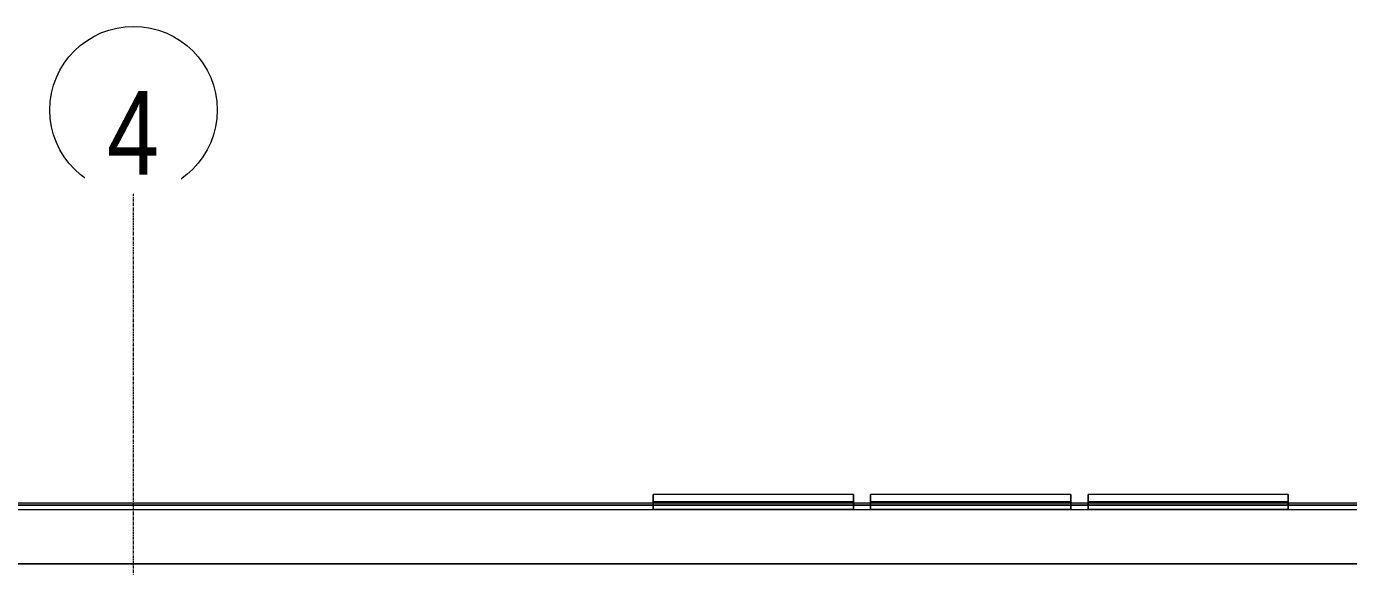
# Model space of a CAD drawing. Header units: millimetres. Extents: x -21807 to 26525, y -2564 to 60640.
# Drawn here: x 2709 to 8789, y 58154 to 60640 of the extents above; entities that cross this region are included whole.
import ezdxf

# ---------------------------------------------------------------- set-up
doc = ezdxf.new("R2010")
doc.units = ezdxf.units.MM
doc.linetypes.add('Grid Line', pattern=[22.225, 12.7, -3.175, 3.175, -3.175])
doc.layers.add('A-FLOR', color=7, linetype='Continuous', lineweight=9, true_color=0x007f00)
doc.layers.add('A-GLAZ', color=7, linetype='Continuous', lineweight=9, true_color=0x00007f)
for name, color, linetype, lineweight in [('A-WALL', 7, 'Continuous', 9), ('A-WALL-PATT', 7, 'Continuous', 9), ('S-GRID', 7, 'Continuous', 9), ('S-GRID-IDEN', 7, 'Continuous', 9)]:
    doc.layers.add(name, color=color, linetype=linetype, lineweight=lineweight)
doc.styles.add('Arial', font='arial.ttf', dxfattribs={"width": 0.8, "height": 385})

# ---------------------------------------------------------------- blocks, each defined once
blk = doc.blocks.new('M_Window-Louvers - 1000x1000mm-1207723-MẶT BẰNG PHÂN VÙNG ÁP SUẤT')
at = {"layer": 'A-GLAZ', "color": 254, "lineweight": 13, "true_color": 0xe0e0ef}
for p, q in [((-460.5, 8.65), (-460.5, -26.275)), ((-460.5, 8.65), (460.5, 8.65)), ((-460.5, -26.275), (-460.5, 8.65)), ((460.5, 8.65), (-460.5, 8.65)), ((460.5, -26.275), (460.5, 8.65)), ((460.5, 8.65), (460.5, -26.275)), ((-460.5, -26.275), (-460.5, -61.2)), ((-460.5, -26.275), (460.5, -26.275)), ((-460.5, -61.2), (-460.5, -26.275)), ((-460.5, -26.275), (460.5, -26.275)), ((460.5, -61.2), (460.5, -26.275)), ((460.5, -26.275), (460.5, -61.2)), ((-460.5, -61.2), (460.5, -61.2)), ((-460.5, -61.2), (460.5, -61.2))]:
    blk.add_line(p, q, dxfattribs=at)
at = {"layer": 'A-GLAZ', "color": 254, "lineweight": 13, "true_color": 0xcccce5}
for p, q in [((-460.5, -26.275), (-460.5, 8.65)), ((460.5, 8.65), (-460.5, 8.65)), ((-460.5, 8.65), (-460.5, -26.275)), ((-460.5, 8.65), (460.5, 8.65)), ((460.5, 8.65), (460.5, -26.275)), ((460.5, -26.275), (460.5, 8.65)), ((-460.5, -61.2), (-460.5, -26.275)), ((-460.5, -26.275), (-460.5, -61.2)), ((460.5, -26.275), (460.5, -61.2)), ((460.5, -61.2), (460.5, -26.275)), ((-460.5, -61.2), (460.5, -61.2)), ((-460.5, -61.2), (460.5, -61.2))]:
    blk.add_line(p, q, dxfattribs=at)
at = {"layer": 'A-GLAZ', "color": 7, "lineweight": 13, "true_color": 0xececf5}
for p, q in [((-460.5, 8.65), (-460.5, -26.275)), ((-460.5, 8.65), (460.5, 8.65)), ((-460.5, -26.275), (-460.5, 8.65)), ((460.5, 8.65), (-460.5, 8.65)), ((460.5, -26.275), (460.5, 8.65)), ((460.5, 8.65), (460.5, -26.275)), ((-460.5, -26.275), (-460.5, -61.2)), ((-460.5, -61.2), (-460.5, -26.275)), ((460.5, -61.2), (460.5, -26.275)), ((460.5, -26.275), (460.5, -61.2)), ((-460.5, -61.2), (460.5, -61.2)), ((-460.5, -61.2), (460.5, -61.2))]:
    blk.add_line(p, q, dxfattribs=at)
at = {"layer": 'A-GLAZ', "color": 7, "lineweight": 13, "true_color": 0xf3f3f9}
for p, q in [((-460.5, 8.65), (-460.5, -26.275)), ((-460.5, 8.65), (460.5, 8.65)), ((-460.5, -26.275), (-460.5, 8.65)), ((460.5, 8.65), (-460.5, 8.65)), ((460.5, -26.275), (460.5, 8.65)), ((460.5, 8.65), (460.5, -26.275)), ((-460.5, -26.275), (460.5, -26.275)), ((-460.5, -26.275), (460.5, -26.275)), ((-460.5, -26.275), (-460.5, -61.2)), ((-460.5, -61.2), (-460.5, -26.275)), ((460.5, -61.2), (460.5, -26.275)), ((460.5, -26.275), (460.5, -61.2)), ((-460.5, -61.2), (460.5, -61.2)), ((-460.5, -61.2), (460.5, -61.2))]:
    blk.add_line(p, q, dxfattribs=at)
at = {"layer": 'A-GLAZ', "color": 7, "lineweight": 13, "true_color": 0xf7f7fb}
for p, q in [((-460.5, 8.65), (-460.5, -26.275)), ((-460.5, 8.65), (460.5, 8.65)), ((-460.5, -26.275), (-460.5, 8.65)), ((460.5, 8.65), (-460.5, 8.65)), ((460.5, -26.275), (460.5, 8.65)), ((460.5, 8.65), (460.5, -26.275)), ((-460.5, -26.275), (-460.5, -61.2)), ((-460.5, -61.2), (-460.5, -26.275)), ((460.5, -61.2), (460.5, -26.275)), ((460.5, -26.275), (460.5, -61.2)), ((-460.5, -61.2), (460.5, -61.2)), ((-460.5, -61.2), (460.5, -61.2))]:
    blk.add_line(p, q, dxfattribs=at)
at = {"layer": 'A-GLAZ', "color": 7, "lineweight": 13, "true_color": 0xfafafc}
for p, q in [((-460.5, 8.65), (-460.5, -26.275)), ((-460.5, 8.65), (460.5, 8.65)), ((-460.5, -26.275), (-460.5, 8.65)), ((460.5, 8.65), (-460.5, 8.65)), ((460.5, -26.275), (460.5, 8.65)), ((460.5, 8.65), (460.5, -26.275)), ((-460.5, -26.275), (460.5, -26.275)), ((-460.5, -26.275), (460.5, -26.275)), ((-460.5, -26.275), (-460.5, -61.2)), ((-460.5, -61.2), (-460.5, -26.275)), ((460.5, -61.2), (460.5, -26.275)), ((460.5, -26.275), (460.5, -61.2)), ((-460.5, -61.2), (460.5, -61.2)), ((-460.5, -61.2), (460.5, -61.2))]:
    blk.add_line(p, q, dxfattribs=at)
at = {"layer": 'A-GLAZ', "color": 7, "lineweight": 13, "true_color": 0xfcfcfd}
for p, q in [((-460.5, 8.65), (-460.5, -26.275)), ((-460.5, 8.65), (460.5, 8.65)), ((-460.5, -26.275), (-460.5, 8.65)), ((460.5, 8.65), (-460.5, 8.65)), ((460.5, -26.275), (460.5, 8.65)), ((460.5, 8.65), (460.5, -26.275)), ((-460.5, -26.275), (-460.5, -61.2)), ((-460.5, -61.2), (-460.5, -26.275)), ((460.5, -61.2), (460.5, -26.275)), ((460.5, -26.275), (460.5, -61.2)), ((-460.5, -61.2), (460.5, -61.2)), ((-460.5, -61.2), (460.5, -61.2))]:
    blk.add_line(p, q, dxfattribs=at)
at = {"layer": 'A-GLAZ', "color": 7, "lineweight": 13, "true_color": 0xfdfdfd}
for p, q in [((-460.5, 8.65), (-460.5, -26.275)), ((-460.5, 8.65), (460.5, 8.65)), ((-460.5, 8.65), (-460.5, -26.275)), ((-460.5, -26.275), (-460.5, 8.65)), ((460.5, 8.65), (-460.5, 8.65)), ((-460.5, 8.65), (460.5, 8.65)), ((-460.5, 8.65), (-460.5, -26.275)), ((-460.5, -26.275), (-460.5, 8.65)), ((460.5, 8.65), (-460.5, 8.65)), ((-460.5, 8.65), (460.5, 8.65)), ((-460.5, 8.65), (-460.5, -26.275)), ((-460.5, -26.275), (-460.5, 8.65)), ((460.5, 8.65), (-460.5, 8.65)), ((-460.5, 8.65), (460.5, 8.65)), ((-460.5, 8.65), (-460.5, -26.275)), ((-460.5, -26.275), (-460.5, 8.65)), ((460.5, 8.65), (-460.5, 8.65)), ((-460.5, 8.65), (460.5, 8.65)), ((-460.5, 8.65), (-460.5, -26.275)), ((-460.5, -26.275), (-460.5, 8.65)), ((460.5, 8.65), (-460.5, 8.65)), ((-460.5, 8.65), (460.5, 8.65)), ((-460.5, 8.65), (-460.5, -26.275)), ((-460.5, -26.275), (-460.5, 8.65)), ((460.5, 8.65), (-460.5, 8.65)), ((-460.5, 8.65), (460.5, 8.65)), ((-460.5, 8.65), (-460.5, -26.275)), ((-460.5, -26.275), (-460.5, 8.65)), ((460.5, 8.65), (-460.5, 8.65)), ((-460.5, 8.65), (460.5, 8.65)), ((-460.5, 8.65), (-460.5, -26.275)), ((-460.5, -26.275), (-460.5, 8.65)), ((460.5, 8.65), (-460.5, 8.65)), ((-460.5, 8.65), (460.5, 8.65)), ((-460.5, 8.65), (-460.5, -26.275)), ((-460.5, -26.275), (-460.5, 8.65)), ((460.5, 8.65), (-460.5, 8.65)), ((-460.5, 8.65), (460.5, 8.65)), ((-460.5, 8.65), (-460.5, -26.275)), ((-460.5, -26.275), (-460.5, 8.65)), ((460.5, 8.65), (-460.5, 8.65)), ((-460.5, 8.65), (460.5, 8.65)), ((-460.5, 8.65), (-460.5, -26.275)), ((-460.5, -26.275), (-460.5, 8.65)), ((460.5, 8.65), (-460.5, 8.65)), ((-460.5, 8.65), (460.5, 8.65)), ((-460.5, 8.65), (-460.5, -26.275)), ((-460.5, -26.275), (-460.5, 8.65)), ((460.5, 8.65), (-460.5, 8.65)), ((-460.5, 8.65), (460.5, 8.65)), ((-460.5, 8.65), (-460.5, -26.275)), ((-460.5, -26.275), (-460.5, 8.65)), ((460.5, 8.65), (-460.5, 8.65)), ((-460.5, 8.65), (460.5, 8.65)), ((-460.5, 8.65), (-460.5, -26.275)), ((-460.5, -26.275), (-460.5, 8.65)), ((460.5, 8.65), (-460.5, 8.65)), ((-460.5, 8.65), (460.5, 8.65)), ((460.5, -26.275), (460.5, 8.65)), ((460.5, 8.65), (460.5, -26.275)), ((460.5, -26.275), (460.5, 8.65)), ((460.5, 8.65), (460.5, -26.275)), ((460.5, -26.275), (460.5, 8.65)), ((460.5, 8.65), (460.5, -26.275)), ((460.5, -26.275), (460.5, 8.65)), ((460.5, 8.65), (460.5, -26.275)), ((460.5, -26.275), (460.5, 8.65)), ((460.5, 8.65), (460.5, -26.275)), ((460.5, -26.275), (460.5, 8.65)), ((460.5, 8.65), (460.5, -26.275)), ((460.5, -26.275), (460.5, 8.65)), ((460.5, 8.65), (460.5, -26.275)), ((460.5, -26.275), (460.5, 8.65)), ((460.5, 8.65), (460.5, -26.275)), ((460.5, -26.275), (460.5, 8.65)), ((460.5, 8.65), (460.5, -26.275)), ((460.5, -26.275), (460.5, 8.65)), ((460.5, 8.65), (460.5, -26.275)), ((460.5, -26.275), (460.5, 8.65)), ((460.5, 8.65), (460.5, -26.275)), ((460.5, -26.275), (460.5, 8.65)), ((460.5, 8.65), (460.5, -26.275)), ((460.5, -26.275), (460.5, 8.65)), ((460.5, 8.65), (460.5, -26.275)), ((460.5, -26.275), (460.5, 8.65)), ((460.5, 8.65), (460.5, -26.275)), ((460.5, -26.275), (460.5, 8.65)), ((-460.5, -26.275), (460.5, -26.275)), ((-460.5, -26.275), (460.5, -26.275)), ((-460.5, -26.275), (460.5, -26.275)), ((-460.5, -26.275), (460.5, -26.275)), ((-460.5, -26.275), (460.5, -26.275)), ((-460.5, -26.275), (460.5, -26.275)), ((-460.5, -26.275), (460.5, -26.275)), ((-460.5, -26.275), (-460.5, -61.2)), ((-460.5, -26.275), (460.5, -26.275)), ((-460.5, -26.275), (460.5, -26.275)), ((-460.5, -26.275), (-460.5, -61.2)), ((-460.5, -61.2), (-460.5, -26.275)), ((-460.5, -26.275), (460.5, -26.275)), ((-460.5, -26.275), (460.5, -26.275)), ((-460.5, -26.275), (-460.5, -61.2)), ((-460.5, -61.2), (-460.5, -26.275)), ((-460.5, -26.275), (460.5, -26.275)), ((-460.5, -26.275), (460.5, -26.275)), ((-460.5, -26.275), (-460.5, -61.2)), ((-460.5, -61.2), (-460.5, -26.275)), ((-460.5, -26.275), (460.5, -26.275)), ((-460.5, -26.275), (460.5, -26.275)), ((-460.5, -26.275), (-460.5, -61.2)), ((-460.5, -61.2), (-460.5, -26.275)), ((-460.5, -26.275), (460.5, -26.275)), ((-460.5, -26.275), (460.5, -26.275)), ((-460.5, -26.275), (-460.5, -61.2)), ((-460.5, -61.2), (-460.5, -26.275)), ((-460.5, -26.275), (460.5, -26.275)), ((-460.5, -26.275), (460.5, -26.275)), ((-460.5, -26.275), (-460.5, -61.2)), ((-460.5, -61.2), (-460.5, -26.275)), ((-460.5, -26.275), (460.5, -26.275)), ((-460.5, -26.275), (460.5, -26.275)), ((-460.5, -26.275), (-460.5, -61.2)), ((-460.5, -61.2), (-460.5, -26.275)), ((-460.5, -26.275), (460.5, -26.275)), ((-460.5, -26.275), (460.5, -26.275)), ((-460.5, -26.275), (-460.5, -61.2)), ((-460.5, -61.2), (-460.5, -26.275)), ((-460.5, -26.275), (460.5, -26.275)), ((-460.5, -26.275), (460.5, -26.275)), ((-460.5, -26.275), (-460.5, -61.2)), ((-460.5, -61.2), (-460.5, -26.275)), ((-460.5, -26.275), (460.5, -26.275)), ((-460.5, -26.275), (460.5, -26.275)), ((-460.5, -26.275), (-460.5, -61.2)), ((-460.5, -61.2), (-460.5, -26.275)), ((-460.5, -26.275), (460.5, -26.275)), ((-460.5, -26.275), (460.5, -26.275)), ((-460.5, -26.275), (-460.5, -61.2)), ((-460.5, -61.2), (-460.5, -26.275)), ((-460.5, -26.275), (460.5, -26.275)), ((-460.5, -26.275), (460.5, -26.275)), ((-460.5, -26.275), (-460.5, -61.2)), ((-460.5, -61.2), (-460.5, -26.275)), ((-460.5, -26.275), (460.5, -26.275)), ((-460.5, -26.275), (460.5, -26.275)), ((-460.5, -26.275), (-460.5, -61.2)), ((-460.5, -61.2), (-460.5, -26.275)), ((-460.5, -26.275), (460.5, -26.275)), ((-460.5, -26.275), (460.5, -26.275)), ((-460.5, -26.275), (-460.5, -61.2)), ((-460.5, -61.2), (-460.5, -26.275)), ((-460.5, -26.275), (460.5, -26.275)), ((-460.5, -26.275), (460.5, -26.275)), ((460.5, -61.2), (460.5, -26.275)), ((460.5, -26.275), (460.5, -61.2)), ((460.5, -61.2), (460.5, -26.275)), ((460.5, -26.275), (460.5, -61.2)), ((460.5, -61.2), (460.5, -26.275)), ((460.5, -26.275), (460.5, -61.2)), ((460.5, -61.2), (460.5, -26.275)), ((460.5, -26.275), (460.5, -61.2)), ((460.5, -61.2), (460.5, -26.275)), ((460.5, -26.275), (460.5, -61.2)), ((460.5, -61.2), (460.5, -26.275)), ((460.5, -26.275), (460.5, -61.2)), ((460.5, -61.2), (460.5, -26.275)), ((460.5, -26.275), (460.5, -61.2)), ((460.5, -61.2), (460.5, -26.275)), ((460.5, -26.275), (460.5, -61.2)), ((460.5, -61.2), (460.5, -26.275)), ((460.5, -26.275), (460.5, -61.2)), ((460.5, -61.2), (460.5, -26.275)), ((460.5, -26.275), (460.5, -61.2)), ((460.5, -61.2), (460.5, -26.275)), ((460.5, -26.275), (460.5, -61.2)), ((460.5, -61.2), (460.5, -26.275)), ((460.5, -26.275), (460.5, -61.2)), ((460.5, -61.2), (460.5, -26.275)), ((460.5, -26.275), (460.5, -61.2)), ((460.5, -61.2), (460.5, -26.275)), ((460.5, -26.275), (460.5, -61.2)), ((460.5, -61.2), (460.5, -26.275)), ((-460.5, -61.2), (460.5, -61.2)), ((-460.5, -61.2), (460.5, -61.2)), ((-460.5, -61.2), (460.5, -61.2)), ((-460.5, -61.2), (460.5, -61.2)), ((-460.5, -61.2), (460.5, -61.2)), ((-460.5, -61.2), (460.5, -61.2)), ((-460.5, -61.2), (460.5, -61.2)), ((-460.5, -61.2), (460.5, -61.2)), ((-460.5, -61.2), (460.5, -61.2)), ((-460.5, -61.2), (460.5, -61.2)), ((-460.5, -61.2), (460.5, -61.2)), ((-460.5, -61.2), (460.5, -61.2)), ((-460.5, -61.2), (460.5, -61.2)), ((-460.5, -61.2), (460.5, -61.2)), ((-460.5, -61.2), (460.5, -61.2)), ((-460.5, -61.2), (460.5, -61.2)), ((-460.5, -61.2), (460.5, -61.2)), ((-460.5, -61.2), (460.5, -61.2)), ((-460.5, -61.2), (460.5, -61.2)), ((-460.5, -61.2), (460.5, -61.2)), ((-460.5, -61.2), (460.5, -61.2)), ((-460.5, -61.2), (460.5, -61.2)), ((-460.5, -61.2), (460.5, -61.2)), ((-460.5, -61.2), (460.5, -61.2)), ((-460.5, -61.2), (460.5, -61.2)), ((-460.5, -61.2), (460.5, -61.2)), ((-460.5, -61.2), (460.5, -61.2)), ((-460.5, -61.2), (460.5, -61.2)), ((-460.5, -61.2), (460.5, -61.2))]:
    blk.add_line(p, q, dxfattribs=at)
at = {"layer": 'A-GLAZ', "color": 9, "lineweight": 13, "true_color": 0xaaaad4}
for p, q in [((-460.5, -26.275), (-460.5, 8.65)), ((460.5, 8.65), (-460.5, 8.65)), ((460.5, 8.65), (460.5, -26.275)), ((-460.5, -61.2), (-460.5, -26.275)), ((-460.5, -26.275), (460.5, -26.275)), ((460.5, -26.275), (460.5, -61.2)), ((-460.5, -61.2), (460.5, -61.2))]:
    blk.add_line(p, q, dxfattribs=at)
blk = doc.blocks.new('AK-SGS-M3-A_rvt-1-MẶT BẰNG PHÂN VÙNG ÁP SUẤT')
at = {"layer": 'A-WALL-PATT', "true_color": 0xeaeaea, "transparency": 33554534}
h = blk.add_hatch(color=254, dxfattribs=at)
h.paths.add_polyline_path([(-20048.6, 58416.9), (-19998.6, 58416.9), (-19998.6, 58436.9), (-17584.1, 58436.9), (-17584.1, 58446.9), (-20048.6, 58446.9), (-20048.6, 58436.9)])
h.paths.add_polyline_path([(15212.1, 58436.9), (15291, 58436.9), (15291, 58446.9), (15212.1, 58446.9)])
h.paths.add_polyline_path([(14291.1, 58436.9), (14291.1, 58446.9), (14212.2, 58446.9), (14212.2, 58436.9), (14273.3, 58436.9)])
h.paths.add_polyline_path([(13291.2, 58436.9), (13291.2, 58446.9), (8511.7, 58446.9), (8511.7, 58436.9), (13052.3, 58436.9)])
h.paths.add_polyline_path([(-16663.1, 58436.9), (-16584.2, 58436.9), (-16584.2, 58446.9), (-16663.1, 58446.9)])
h.paths.add_polyline_path([(-15663.2, 58436.9), (-15584.3, 58436.9), (-15584.3, 58446.9), (-15663.2, 58446.9)])
h.paths.add_polyline_path([(-14663.3, 58436.9), (-9809.1, 58436.9), (-9809.1, 58446.9), (-14663.3, 58446.9)])
h.paths.add_polyline_path([(7590.7, 58436.9), (7590.7, 58446.9), (7511.8, 58446.9), (7511.8, 58436.9), (7522, 58436.9)])
h.paths.add_polyline_path([(6590.8, 58436.9), (6590.8, 58446.9), (6511.9, 58446.9), (6511.9, 58436.9), (6588.2, 58436.9)])
h.paths.add_polyline_path([(-8888.1, 58436.9), (-8809.2, 58436.9), (-8809.2, 58446.9), (-8888.1, 58446.9)])
h.paths.add_polyline_path([(5590.9, 58436.9), (5590.9, 58446.9), (-6888.3, 58446.9), (-6888.3, 58436.9), (5008.1, 58436.9)])
h.paths.add_polyline_path([(-7888.2, 58436.9), (-7809.3, 58436.9), (-7809.3, 58446.9), (-7888.2, 58446.9)])
h = blk.add_hatch(color=254, dxfattribs=at)
h.paths.add_polyline_path([(15350.7, 58436.9), (15350.7, 58446.9), (15291, 58446.9), (15291, 58436.9)])
h.paths.add_polyline_path([(-17400.7, 58436.9), (-16663.1, 58436.9), (-16663.1, 58446.9), (-17584.1, 58446.9), (-17584.1, 58436.9)])
h.paths.add_polyline_path([(15212.1, 58436.9), (15212.1, 58446.9), (14291.1, 58446.9), (14291.1, 58436.9), (15207, 58436.9)])
h.paths.add_polyline_path([(-16584.2, 58436.9), (-15663.2, 58436.9), (-15663.2, 58446.9), (-16584.2, 58446.9)])
h.paths.add_polyline_path([(14212.2, 58436.9), (14212.2, 58446.9), (13291.2, 58446.9), (13291.2, 58436.9), (14201.5, 58436.9)])
h.paths.add_polyline_path([(-15584.3, 58436.9), (-14663.3, 58436.9), (-14663.3, 58446.9), (-15584.3, 58446.9)])
h.paths.add_polyline_path([(8511.7, 58436.9), (8511.7, 58446.9), (7590.7, 58446.9), (7590.7, 58436.9), (8455.7, 58436.9)])
h.paths.add_polyline_path([(-9809.1, 58436.9), (-8888.1, 58436.9), (-8888.1, 58446.9), (-9809.1, 58446.9)])
h.paths.add_polyline_path([(7511.8, 58436.9), (7511.8, 58446.9), (6590.8, 58446.9), (6590.8, 58436.9), (7450.1, 58436.9)])
h.paths.add_polyline_path([(-8809.2, 58436.9), (-7888.2, 58436.9), (-7888.2, 58446.9), (-8809.2, 58446.9)])
h.paths.add_polyline_path([(6511.9, 58436.9), (6511.9, 58446.9), (5590.9, 58446.9), (5590.9, 58436.9), (6444.6, 58436.9)])
h.paths.add_polyline_path([(-7809.3, 58436.9), (-6888.3, 58436.9), (-6888.3, 58446.9), (-7809.3, 58446.9)])
at = {"layer": 'A-WALL', "color": 253, "lineweight": 13, "true_color": 0xaaaaaa}
for p, q in [((5590.9, 58446.9), (-6888.3, 58446.9)), ((6590.8, 58446.9), (6511.9, 58446.9)), ((7590.7, 58446.9), (7511.8, 58446.9)), ((13291.2, 58446.9), (8511.7, 58446.9)), ((-6888.3, 58416.9), (5590.9, 58416.9)), ((6511.9, 58416.9), (6590.8, 58416.9)), ((7511.8, 58416.9), (7590.7, 58416.9)), ((8511.7, 58416.9), (13291.2, 58416.9)), ((3042.8, 58166.9), (-4990, 58166.9)), ((14201.4, 58166.9), (3042.8, 58166.9))]:
    blk.add_line(p, q, dxfattribs=at)
at = {"layer": 'A-WALL', "color": 9, "lineweight": 13, "true_color": 0xc3c3c3}
for p, q in [((5590.9, 58446.9), (-6888.3, 58446.9)), ((-6888.3, 58436.9), (5590.9, 58436.9)), ((6590.8, 58446.9), (6511.9, 58446.9)), ((6511.9, 58436.9), (6590.8, 58436.9)), ((7590.7, 58446.9), (7511.8, 58446.9)), ((7511.8, 58436.9), (7590.7, 58436.9)), ((13291.2, 58446.9), (8511.7, 58446.9)), ((8511.7, 58436.9), (13291.2, 58436.9)), ((-6888.3, 58416.9), (5590.9, 58416.9)), ((6511.9, 58416.9), (6590.8, 58416.9)), ((7511.8, 58416.9), (7590.7, 58416.9)), ((8511.7, 58416.9), (13291.2, 58416.9))]:
    blk.add_line(p, q, dxfattribs=at)
at = {"layer": 'A-WALL', "color": 254, "lineweight": 13, "true_color": 0xd8d8d8}
for p, q in [((5590.9, 58436.9), (-6888.3, 58436.9)), ((6590.8, 58436.9), (6511.9, 58436.9)), ((7590.7, 58436.9), (7511.8, 58436.9)), ((13291.2, 58436.9), (8511.7, 58436.9))]:
    blk.add_line(p, q, dxfattribs=at)
at = {"layer": 'A-WALL', "color": 7, "lineweight": 13, "true_color": 0xfdfdfd}
for p, q in [((6511.9, 58446.9), (5590.9, 58446.9)), ((6511.9, 58446.9), (5590.9, 58446.9)), ((5590.9, 58436.9), (6511.9, 58436.9)), ((6511.9, 58436.9), (5590.9, 58436.9)), ((7511.8, 58446.9), (6590.8, 58446.9)), ((7511.8, 58446.9), (6590.8, 58446.9)), ((6590.8, 58436.9), (7511.8, 58436.9)), ((7511.8, 58436.9), (6590.8, 58436.9)), ((8511.7, 58446.9), (7590.7, 58446.9)), ((8511.7, 58446.9), (7590.7, 58446.9)), ((7590.7, 58436.9), (8511.7, 58436.9)), ((8511.7, 58436.9), (7590.7, 58436.9)), ((5590.9, 58416.9), (6511.9, 58416.9)), ((5590.9, 58416.9), (6511.9, 58416.9)), ((6590.8, 58416.9), (7511.8, 58416.9)), ((6590.8, 58416.9), (7511.8, 58416.9)), ((7590.7, 58416.9), (8511.7, 58416.9)), ((7590.7, 58416.9), (8511.7, 58416.9))]:
    blk.add_line(p, q, dxfattribs=at)
at = {"layer": 'A-WALL', "color": 254, "lineweight": 13, "true_color": 0xe0e0e0}
for p, q in [((3042.8, 58166.9), (-4990, 58166.9)), ((14201.4, 58166.9), (3042.8, 58166.9))]:
    blk.add_line(p, q, dxfattribs=at)
at = {"layer": 'A-GLAZ', "color": 9, "lineweight": 13, "true_color": 0xaaaad4, "rotation": 180}
for p in [(6051.4, 58425.6), (7051.3, 58425.6), (8051.2, 58425.6)]:
    blk.add_blockref('M_Window-Louvers - 1000x1000mm-1207723-MẶT BẰNG PHÂN VÙNG ÁP SUẤT', p, dxfattribs=at)
blk = doc.blocks.new('AK-SGS-M3-Hrvt_rvt-1-MẶT BẰNG PHÂN VÙNG ÁP SUẤT')
at = {"layer": 'A-FLOR', "color": 7, "true_color": 0xecf5ec}
blk.add_line((-4990, 58166.9), (14201.4, 58166.9), dxfattribs=at)
at = {"layer": 'A-FLOR', "color": 254, "true_color": 0xe0efe0}
blk.add_line((14201.4, 58166.9), (-4990, 58166.9), dxfattribs=at)
blk = doc.blocks.new('Grid - M_Grid Head - Circle-116537-MẶT BẰNG PHÂN VÙNG ÁP SUẤT')
at = {"layer": 'S-GRID-IDEN'}
blk.add_circle((0, 0), 3.5, dxfattribs=at)

msp = doc.modelspace()

# ---------------------------------------------------------------- linework, layer by layer
at = {"layer": 'S-GRID', "linetype": 'Grid Line'}
msp.add_line((15901.4, 58436.9), (-21036.6, 58436.9), dxfattribs=at)

# ---------------------------------------------------------------- block references
at = {"lineweight": 5}
for name in ['AK-SGS-M3-A_rvt-1-MẶT BẰNG PHÂN VÙNG ÁP SUẤT', 'AK-SGS-M3-Hrvt_rvt-1-MẶT BẰNG PHÂN VÙNG ÁP SUẤT']:
    msp.add_blockref(name, (0, 0), dxfattribs=at)
at = {"layer": 'S-GRID-IDEN', "xscale": 110, "yscale": 110, "zscale": 110}
msp.add_blockref('Grid - M_Grid Head - Circle-116537-MẶT BẰNG PHÂN VÙNG ÁP SUẤT', (3201.4, 60255.5), dxfattribs=at)

# ---------------------------------------------------------------- next in the draw order: texts
at = {"layer": 'S-GRID-IDEN', "insert": (3198.6, 60150.7), "char_height": 385, "width": 249.92, "attachment_point": 5, "line_spacing_factor": 0.936439, "style": 'Arial', "bg_fill": 3, "box_fill_scale": 1.25, "bg_fill_color": 256, "bg_fill_true_color": 13158600, "bg_fill_transparency": 0}
msp.add_mtext('\\pxqc,t2.90286,5.80571,8.70857,11.61143,14.51429,17.41714,20.32,23.22286,26.12571,29.02857,31.93143,34.83429,37.73714,40.64,43.54286,46.44571,49.34857,52.25143,55.15429,58.05714,60.96,63.86286,66.76571,69.66857,72.57143,75.47429,78.37714,81.28,84.18286,87.08571,89.98857,92.89143;{4}', dxfattribs=at)

# ---------------------------------------------------------------- next in the draw order: linework, layer by layer
at = {"layer": 'S-GRID', "linetype": 'Grid Line'}
msp.add_line((3201.4, 43567.6), (3201.4, 59870.5), dxfattribs=at)

doc.saveas('drawing.dxf')
